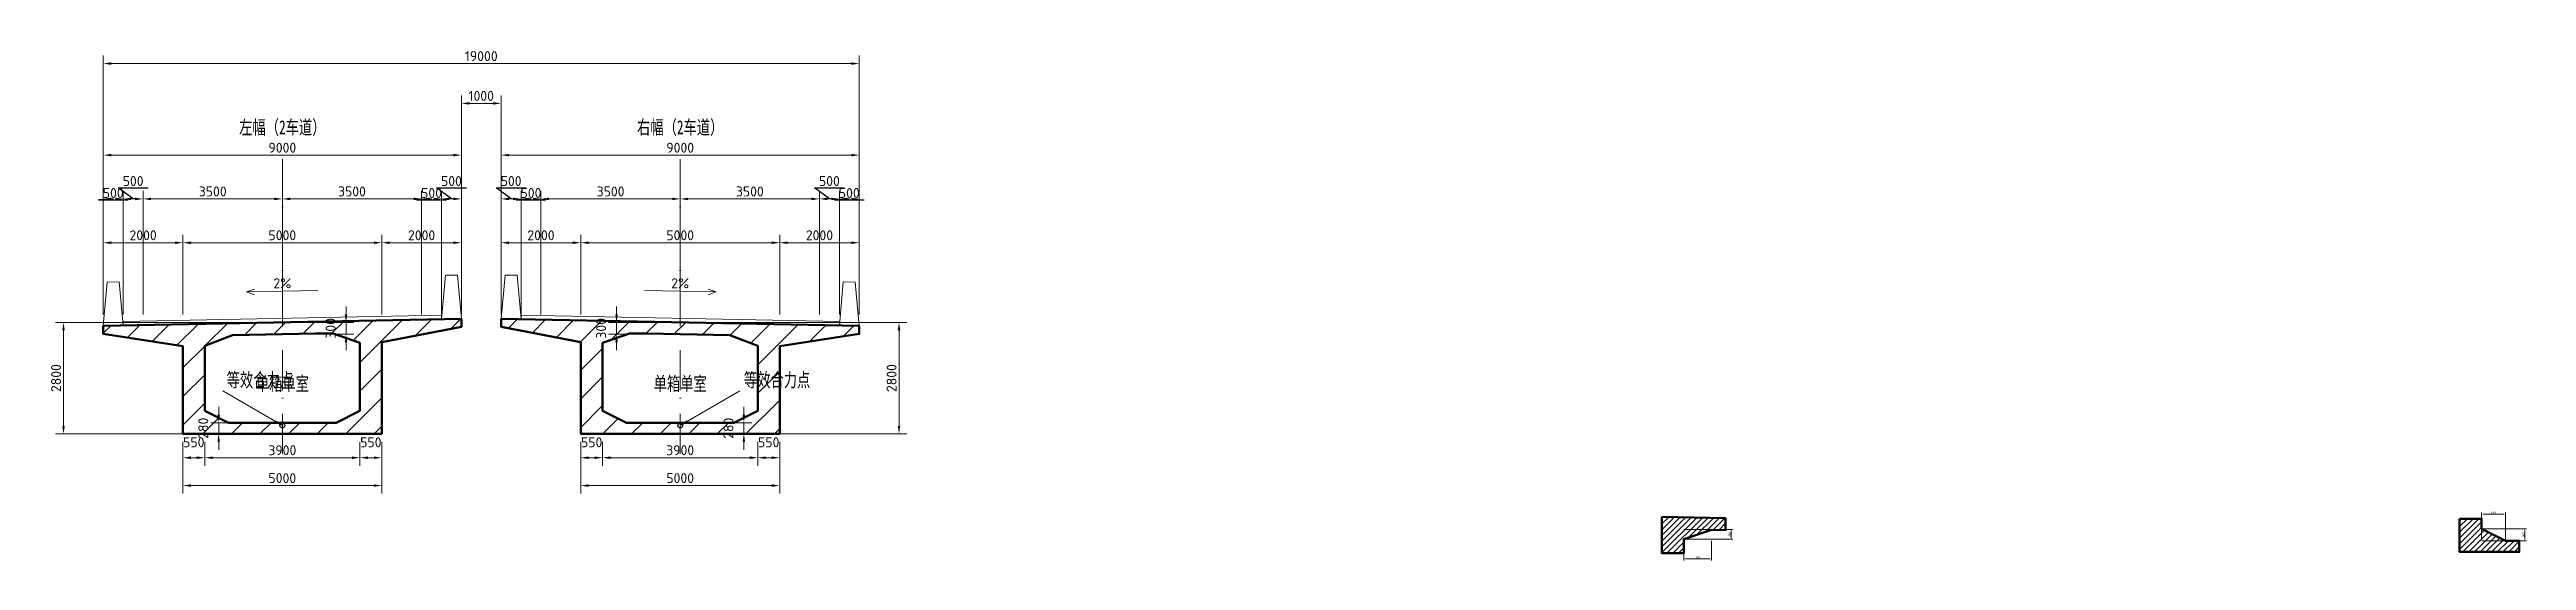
# Model space of a CAD drawing. Header units: millimetres. Extents: x 10673 to 72930, y 14220 to 27052.
import ezdxf
from ezdxf.enums import TextEntityAlignment as Align

# ---------------------------------------------------------------- set-up
doc = ezdxf.new("R2010")
doc.units = ezdxf.units.MM
doc.linetypes.add('B-CENTER', pattern=[1600, 1000, -200, 0, -400])
for name, color, linetype, lineweight in [('B-CENTER', 7, 'B-CENTER', 13), ('B-CUT', 7, 'Continuous', 50), ('B-DETAIL', 7, 'Continuous', 13), ('B-DIM', 7, 'Continuous', 13), ('B-HATCH', 7, 'Continuous', 13), ('B-PRESTRESS', 7, 'Continuous', 25), ('B-TEXT', 7, 'Continuous', 13)]:
    doc.layers.add(name, color=color, linetype=linetype, lineweight=lineweight)
doc.styles.add('CN_FS', font='simfang.ttf', dxfattribs={"width": 0.7})
doc.styles.add('ISO_NUM', font='isocpeur.ttf')
doc.dimstyles.new('CN_MM_100', dxfattribs={"dimscale": 100, "dimtxt": 2.5, "dimasz": 2, "dimexe": 2, "dimexo": 2, "dimtad": 1, "dimdec": 0, "dimtxsty": 'ISO_NUM', "dimcen": 2.5, "dimazin": 3, "dimtfac": 1, "dimtmove": 1, "dimatfit": 3, "dimlwd": 13, "dimlwe": 13, "dimarcsym": 0})
doc.dimstyles.new('CN_MM_20', dxfattribs={"dimscale": 20, "dimtxt": 2.5, "dimasz": 2, "dimexe": 2, "dimexo": 2, "dimtad": 1, "dimdec": 0, "dimtxsty": 'ISO_NUM', "dimcen": 2.5, "dimazin": 3, "dimtfac": 1, "dimtmove": 1, "dimatfit": 3, "dimlwd": 13, "dimlwe": 13, "dimarcsym": 0})

# ---------------------------------------------------------------- blocks, each defined once
blk = doc.blocks.new('_CLOSEDFILLED')
at = {"color": 0, "linetype": 'ByBlock'}
blk.add_solid([(-1, 0.16), (0, 0), (-1, -0.16)], dxfattribs=at)
blk = doc.blocks.new('*D2')
at = {"color": 0}
for p, q in [((20775, 23300), (20400, 23578.125)), ((20400, 23578.125), (21150, 23578.125))]:
    blk.add_line(p, q, dxfattribs=at)
at = {"color": 0, "lineweight": 13}
for p, q in [((20525, 20400), (20525, 23500)), ((20725, 23300), (20825, 23300)), ((21025, 20400), (21025, 23500))]:
    blk.add_line(p, q, dxfattribs=at)
at = {"layer": 'Defpoints'}
for p in [(20525, 23300), (20525, 20200), (21025, 20200)]:
    blk.add_point(p, dxfattribs=at)
at = {"layer": 'B-DIM', "color": 0, "xscale": 200, "yscale": 200, "rotation": 180}
blk.add_blockref('_CLOSEDFILLED', (20525, 23300), dxfattribs=at)
at = {"layer": 'B-DIM', "color": 0, "xscale": 200, "yscale": 200}
blk.add_blockref('_CLOSEDFILLED', (21025, 23300), dxfattribs=at)
at = {"layer": 'B-DIM', "color": 0, "insert": (20775, 23750), "char_height": 250, "attachment_point": 5, "style": 'ISO_NUM'}
blk.add_mtext('500', dxfattribs=at)
blk = doc.blocks.new('*D3')
at = {"color": 0}
for p, q in [((20275, 23300), (19900, 23278.125)), ((19900, 23278.125), (20650, 23278.125))]:
    blk.add_line(p, q, dxfattribs=at)
at = {"color": 0, "lineweight": 13}
for p, q in [((20025, 20400), (20025, 23500)), ((20525, 20400), (20525, 23500))]:
    blk.add_line(p, q, dxfattribs=at)
at = {"layer": 'Defpoints'}
for p in [(20025, 23300), (20025, 20200), (20525, 20200)]:
    blk.add_point(p, dxfattribs=at)
at = {"layer": 'B-DIM', "color": 0, "xscale": 200, "yscale": 200, "rotation": 180}
blk.add_blockref('_CLOSEDFILLED', (20025, 23300), dxfattribs=at)
at = {"layer": 'B-DIM', "color": 0, "xscale": 200, "yscale": 200}
blk.add_blockref('_CLOSEDFILLED', (20525, 23300), dxfattribs=at)
at = {"layer": 'B-DIM', "color": 0, "insert": (20275, 23450), "char_height": 250, "attachment_point": 5, "style": 'ISO_NUM'}
blk.add_mtext('500', dxfattribs=at)
blk = doc.blocks.new('*D6')
at = {"color": 0}
for p, q in [((12775, 23300), (12400, 23578.125)), ((12400, 23578.125), (13150, 23578.125))]:
    blk.add_line(p, q, dxfattribs=at)
at = {"color": 0, "lineweight": 13}
for p, q in [((12525, 20400), (12525, 23500)), ((12725, 23300), (12825, 23300)), ((13025, 20400), (13025, 23500))]:
    blk.add_line(p, q, dxfattribs=at)
at = {"layer": 'Defpoints'}
for p in [(12525, 23300), (12525, 20200), (13025, 20200)]:
    blk.add_point(p, dxfattribs=at)
at = {"layer": 'B-DIM', "color": 0, "xscale": 200, "yscale": 200, "rotation": 180}
blk.add_blockref('_CLOSEDFILLED', (12525, 23300), dxfattribs=at)
at = {"layer": 'B-DIM', "color": 0, "xscale": 200, "yscale": 200}
blk.add_blockref('_CLOSEDFILLED', (13025, 23300), dxfattribs=at)
at = {"layer": 'B-DIM', "color": 0, "insert": (12775, 23750), "char_height": 250, "attachment_point": 5, "style": 'ISO_NUM'}
blk.add_mtext('500', dxfattribs=at)
blk = doc.blocks.new('*D7')
at = {"color": 0}
for p, q in [((12275, 23300), (11900, 23278.125)), ((11900, 23278.125), (12650, 23278.125))]:
    blk.add_line(p, q, dxfattribs=at)
at = {"color": 0, "lineweight": 13}
for p, q in [((12025, 20400), (12025, 23500)), ((12525, 20400), (12525, 23500))]:
    blk.add_line(p, q, dxfattribs=at)
at = {"layer": 'Defpoints'}
for p in [(12025, 23300), (12025, 20200), (12525, 20200)]:
    blk.add_point(p, dxfattribs=at)
at = {"layer": 'B-DIM', "color": 0, "xscale": 200, "yscale": 200, "rotation": 180}
blk.add_blockref('_CLOSEDFILLED', (12025, 23300), dxfattribs=at)
at = {"layer": 'B-DIM', "color": 0, "xscale": 200, "yscale": 200}
blk.add_blockref('_CLOSEDFILLED', (12525, 23300), dxfattribs=at)
at = {"layer": 'B-DIM', "color": 0, "insert": (12275, 23450), "char_height": 250, "attachment_point": 5, "style": 'ISO_NUM'}
blk.add_mtext('500', dxfattribs=at)
blk = doc.blocks.new('*D19')
at = {"color": 0}
for p, q in [((22275, 23300), (21900, 23578.125)), ((21900, 23578.125), (22650, 23578.125))]:
    blk.add_line(p, q, dxfattribs=at)
at = {"color": 0, "lineweight": 13}
for p, q in [((22025, 20400), (22025, 23500)), ((22225, 23300), (22325, 23300)), ((22525, 20400), (22525, 23500))]:
    blk.add_line(p, q, dxfattribs=at)
at = {"layer": 'Defpoints'}
for p in [(22025, 23300), (22025, 20200), (22525, 20200)]:
    blk.add_point(p, dxfattribs=at)
at = {"layer": 'B-DIM', "color": 0, "xscale": 200, "yscale": 200, "rotation": 180}
blk.add_blockref('_CLOSEDFILLED', (22025, 23300), dxfattribs=at)
at = {"layer": 'B-DIM', "color": 0, "xscale": 200, "yscale": 200}
blk.add_blockref('_CLOSEDFILLED', (22525, 23300), dxfattribs=at)
at = {"layer": 'B-DIM', "color": 0, "insert": (22275, 23750), "char_height": 250, "attachment_point": 5, "style": 'ISO_NUM'}
blk.add_mtext('500', dxfattribs=at)
blk = doc.blocks.new('*D20')
at = {"color": 0}
for p, q in [((22775, 23300), (22400, 23278.125)), ((22400, 23278.125), (23150, 23278.125))]:
    blk.add_line(p, q, dxfattribs=at)
at = {"color": 0, "lineweight": 13}
for p, q in [((22525, 20400), (22525, 23500)), ((23025, 20400), (23025, 23500))]:
    blk.add_line(p, q, dxfattribs=at)
at = {"layer": 'Defpoints'}
for p in [(22525, 23300), (22525, 20200), (23025, 20200)]:
    blk.add_point(p, dxfattribs=at)
at = {"layer": 'B-DIM', "color": 0, "xscale": 200, "yscale": 200, "rotation": 180}
blk.add_blockref('_CLOSEDFILLED', (22525, 23300), dxfattribs=at)
at = {"layer": 'B-DIM', "color": 0, "xscale": 200, "yscale": 200}
blk.add_blockref('_CLOSEDFILLED', (23025, 23300), dxfattribs=at)
at = {"layer": 'B-DIM', "color": 0, "insert": (22775, 23450), "char_height": 250, "attachment_point": 5, "style": 'ISO_NUM'}
blk.add_mtext('500', dxfattribs=at)
blk = doc.blocks.new('*D23')
at = {"color": 0}
for p, q in [((30275, 23300), (29900, 23578.125)), ((29900, 23578.125), (30650, 23578.125))]:
    blk.add_line(p, q, dxfattribs=at)
at = {"color": 0, "lineweight": 13}
for p, q in [((30025, 20400), (30025, 23500)), ((30225, 23300), (30325, 23300)), ((30525, 20400), (30525, 23500))]:
    blk.add_line(p, q, dxfattribs=at)
at = {"layer": 'Defpoints'}
for p in [(30025, 23300), (30025, 20200), (30525, 20200)]:
    blk.add_point(p, dxfattribs=at)
at = {"layer": 'B-DIM', "color": 0, "xscale": 200, "yscale": 200, "rotation": 180}
blk.add_blockref('_CLOSEDFILLED', (30025, 23300), dxfattribs=at)
at = {"layer": 'B-DIM', "color": 0, "xscale": 200, "yscale": 200}
blk.add_blockref('_CLOSEDFILLED', (30525, 23300), dxfattribs=at)
at = {"layer": 'B-DIM', "color": 0, "insert": (30275, 23750), "char_height": 250, "attachment_point": 5, "style": 'ISO_NUM'}
blk.add_mtext('500', dxfattribs=at)
blk = doc.blocks.new('*D24')
at = {"color": 0}
for p, q in [((30775, 23300), (30400, 23278.125)), ((30400, 23278.125), (31150, 23278.125))]:
    blk.add_line(p, q, dxfattribs=at)
at = {"color": 0, "lineweight": 13}
for p, q in [((30525, 20400), (30525, 23500)), ((31025, 20400), (31025, 23500))]:
    blk.add_line(p, q, dxfattribs=at)
at = {"layer": 'Defpoints'}
for p in [(30525, 23300), (30525, 20200), (31025, 20200)]:
    blk.add_point(p, dxfattribs=at)
at = {"layer": 'B-DIM', "color": 0, "xscale": 200, "yscale": 200, "rotation": 180}
blk.add_blockref('_CLOSEDFILLED', (30525, 23300), dxfattribs=at)
at = {"layer": 'B-DIM', "color": 0, "xscale": 200, "yscale": 200}
blk.add_blockref('_CLOSEDFILLED', (31025, 23300), dxfattribs=at)
at = {"layer": 'B-DIM', "color": 0, "insert": (30775, 23450), "char_height": 250, "attachment_point": 5, "style": 'ISO_NUM'}
blk.add_mtext('500', dxfattribs=at)

msp = doc.modelspace()

# ---------------------------------------------------------------- hatches: boundary and pattern name
at = {"layer": 'B-HATCH'}
h = msp.add_hatch(dxfattribs=at)
h.set_pattern_fill('ANSI31', color=256, scale=160, style=0)
h.paths.add_polyline_path([(21025, 20290), (12025, 20110), (12025, 19910), (14025, 19600), (14025, 17400), (19025, 17400), (19025, 19700), (21025, 20090)])
h.paths.add_polyline_path([(18475, 19689), (17775, 19925), (15275, 19875), (14575, 19611), (14575, 17980), (15175, 17680), (17875, 17680), (18475, 17980)], flags=0)
h = msp.add_hatch(dxfattribs=at)
h.set_pattern_fill('ANSI31', color=256, scale=160, style=0)
h.paths.add_polyline_path([(22025, 20290), (31025, 20110), (31025, 19910), (29025, 19600), (29025, 17400), (24025, 17400), (24025, 19700), (22025, 20090)])
h.paths.add_polyline_path([(24575, 19689), (25275, 19925), (27775, 19875), (28475, 19611), (28475, 17980), (27875, 17680), (25175, 17680), (24575, 17980)], flags=0)
h = msp.add_hatch(dxfattribs=at)
h.set_pattern_fill('ANSI31', color=256, scale=32, style=0)
h.paths.add_polyline_path([(51200, 15311), (52800, 15279), (52800, 14979), (52450, 14986), (51750, 14750), (51750, 14400), (51200, 14400)])
h = msp.add_hatch(dxfattribs=at)
h.set_pattern_fill('ANSI31', color=256, scale=32, style=0)
h.paths.add_polyline_path([(71250, 15265), (71800, 15265), (71800, 15015), (72400, 14715), (72750, 14715), (72750, 14435), (71250, 14435)])

# ---------------------------------------------------------------- linework, layer by layer
at = {"layer": 'B-CENTER'}
for p, q in [((16525, 24300), (16525, 16800)), ((26525, 24300), (26525, 16800))]:
    msp.add_line(p, q, dxfattribs=at)
at = {"layer": 'B-CUT'}
for points in [[(21025, 20290), (12025, 20110), (12025, 19910), (14025, 19600), (14025, 17400), (19025, 17400), (19025, 19700), (21025, 20090)], [(18475, 19689), (17775, 19925), (15275, 19875), (14575, 19611), (14575, 17980), (15175, 17680), (17875, 17680), (18475, 17980)], [(22025, 20290), (31025, 20110), (31025, 19910), (29025, 19600), (29025, 17400), (24025, 17400), (24025, 19700), (22025, 20090)], [(24575, 19689), (25275, 19925), (27775, 19875), (28475, 19611), (28475, 17980), (27875, 17680), (25175, 17680), (24575, 17980)], [(51200, 15311), (52800, 15279), (52800, 14979), (52450, 14986), (51750, 14750), (51750, 14400), (51200, 14400)], [(71250, 15265), (71800, 15265), (71800, 15015), (72400, 14715), (72750, 14715), (72750, 14435), (71250, 14435)]]:
    msp.add_lwpolyline(points, close=True, dxfattribs=at)
at = {"layer": 'B-DETAIL'}
for p, q in [((17425, 21000), (15625, 20964)), ((25625, 21000), (27425, 20964)), ((16525, 17606.8), (15025, 18480)), ((26525, 17606.8), (28025, 18480)), ((51750, 15000), (52450, 15000)), ((71800, 14715), (72400, 14715))]:
    msp.add_line(p, q, dxfattribs=at)
for points in [[(12525, 20120), (12025, 20110), (12125, 21212), (12425, 21218)], [(21025, 20290), (20525, 20280), (20625, 21382), (20925, 21388)], [(22025, 20290), (22525, 20280), (22425, 21382), (22125, 21388)], [(30525, 20120), (31025, 20110), (30925, 21212), (30625, 21218)], [(20525, 20280), (12525, 20120), (12525, 20220), (20525, 20380)], [(22525, 20280), (30525, 20120), (30525, 20220), (22525, 20380)]]:
    msp.add_lwpolyline(points, close=True, dxfattribs=at)
for points in [[(15825, 21034), (15625, 20964), (15825, 20894)], [(27225, 21034), (27425, 20964), (27225, 20894)]]:
    msp.add_lwpolyline(points, dxfattribs=at)
for points in [[(16525, 17606.8), (16334.5, 17677.1), (16369.8, 17737.6)], [(26525, 17606.8), (26680.2, 17737.6), (26715.5, 17677.1)]]:
    msp.add_solid(points, dxfattribs=at)
at = {"layer": 'B-PRESTRESS'}
for centre in [(16525, 17606.8), (26525, 17606.8)]:
    msp.add_circle(centre, 60, dxfattribs=at)

# ---------------------------------------------------------------- texts
at = {"layer": 'B-TEXT', "style": 'CN_FS', "width": 0.7}
for s, p in [('左幅（2车道）', (16525, 25100)), ('右幅（2车道）', (26525, 25100)), ('单箱单室', (16525, 18660)), ('单箱单室', (26525, 18660))]:
    msp.add_text(s, height=350, dxfattribs=at).set_placement(p, align=Align.MIDDLE_CENTER)
at = {"layer": 'B-TEXT', "style": 'ISO_NUM'}
for p in [(16525, 21182), (26525, 21182)]:
    msp.add_text('2%', height=250, dxfattribs=at).set_placement(p, align=Align.MIDDLE_CENTER)
at = {"layer": 'B-TEXT', "style": 'CN_FS', "width": 0.7}
for p in [(15125, 18580), (28125, 18580)]:
    msp.add_text('等效合力点', height=350, dxfattribs=at).set_placement(p)

# ---------------------------------------------------------------- dimensions: what is measured, and where the dimension line sits
at = {"layer": 'B-DIM'}
for base, p1, p2, dimstyle in [((12025, 26700), (12025, 20200), (31025, 20200), 'CN_MM_100'), ((21025, 25700), (21025, 20200), (22025, 20200), 'CN_MM_100'), ((12025, 24400), (12025, 20200), (21025, 20200), 'CN_MM_100'), ((22025, 24400), (22025, 20200), (31025, 20200), 'CN_MM_100'), ((13025, 23300), (13025, 20200), (16525, 20200), 'CN_MM_100'), ((16525, 23300), (16525, 20200), (20025, 20200), 'CN_MM_100'), ((23025, 23300), (23025, 20200), (26525, 20200), 'CN_MM_100'), ((26525, 23300), (26525, 20200), (30025, 20200), 'CN_MM_100'), ((12025, 22200), (12025, 20200), (14025, 20200), 'CN_MM_100'), ((14025, 22200), (14025, 20200), (19025, 20200), 'CN_MM_100'), ((19025, 22200), (19025, 20200), (21025, 20200), 'CN_MM_100'), ((22025, 22200), (22025, 20200), (24025, 20200), 'CN_MM_100'), ((24025, 22200), (24025, 20200), (29025, 20200), 'CN_MM_100'), ((29025, 22200), (29025, 20200), (31025, 20200), 'CN_MM_100'), ((14025, 16800), (14025, 17400), (14575, 17400), 'CN_MM_100'), ((14025, 16100), (14025, 17400), (19025, 17400), 'CN_MM_100'), ((14575, 16800), (14575, 17400), (18475, 17400), 'CN_MM_100'), ((18475, 16800), (18475, 17400), (19025, 17400), 'CN_MM_100'), ((24025, 16800), (24025, 17400), (24575, 17400), 'CN_MM_100'), ((24025, 16100), (24025, 17400), (29025, 17400), 'CN_MM_100'), ((24575, 16800), (24575, 17400), (28475, 17400), 'CN_MM_100'), ((28475, 16800), (28475, 17400), (29025, 17400), 'CN_MM_100'), ((71800, 15385), (71800, 14715), (72400, 14715), 'CN_MM_20'), ((51750, 14260), (51750, 14750), (52450, 14750), 'CN_MM_20')]:
    msp.add_linear_dim(base=base, p1=p1, p2=p2, dimstyle=dimstyle, dxfattribs=at).render()
for base, p1, p2, picture, middle in [((12525, 23300), (12525, 20200), (13025, 20200), '*D6', (12400, 23578.1)), ((20525, 23300), (20525, 20200), (21025, 20200), '*D2', (20400, 23578.1)), ((22025, 23300), (22025, 20200), (22525, 20200), '*D19', (21900, 23578.1)), ((30025, 23300), (30025, 20200), (30525, 20200), '*D23', (29900, 23578.1)), ((12025, 23300), (12025, 20200), (12525, 20200), '*D7', (11900, 23278.1)), ((20025, 23300), (20025, 20200), (20525, 20200), '*D3', (19900, 23278.1)), ((22525, 23300), (22525, 20200), (23025, 20200), '*D20', (22400, 23278.1)), ((30525, 23300), (30525, 20200), (31025, 20200), '*D24', (30400, 23278.1))]:
    dim = msp.add_linear_dim(base=base, p1=p1, p2=p2, dimstyle='CN_MM_100', override={"dimtmove": 1}, dxfattribs=at)
    dim.commit()
    dim.dimension.update_dxf_attribs({"geometry": picture, "text_midpoint": middle, "dimtype": 160})
for base, p1, p2, dimstyle in [((18125, 19900), (16525, 19900), (16525, 20200), 'CN_MM_100'), ((24925, 19900), (26525, 19900), (26525, 20200), 'CN_MM_100'), ((11025, 17400), (16525, 17400), (16525, 20200), 'CN_MM_100'), ((32025, 17400), (26525, 17400), (26525, 20200), 'CN_MM_100'), ((14925, 17400), (16525, 17400), (16525, 17680), 'CN_MM_100'), ((28125, 17400), (26525, 17400), (26525, 17680), 'CN_MM_100'), ((52940, 14750), (51750, 14750), (51750, 15000), 'CN_MM_20'), ((72890, 14715), (71800, 14715), (71800, 15015), 'CN_MM_20')]:
    msp.add_linear_dim(base=base, p1=p1, p2=p2, angle=90, dimstyle=dimstyle, dxfattribs=at).render()

doc.saveas('drawing.dxf')
